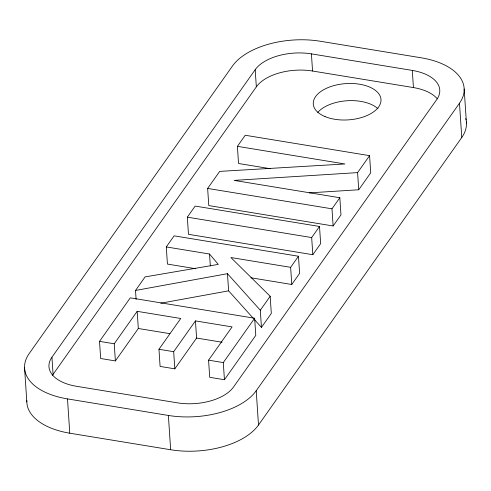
<?xml version="1.0" encoding="UTF-8"?>
<svg xmlns="http://www.w3.org/2000/svg" width="491" height="491" viewBox="0 0 491 491"><rect width="100%" height="100%" fill="white"/><g stroke="black" fill="none" stroke-linecap="round" stroke-linejoin="round"><path stroke-width="0.74" d="M51.936 357.215L255.197 69.697A43.429 23.267 -3.8 0 1 311.417 53.875L412.299 70.422A43.429 23.267 -3.8 0 1 436.787 99.483L233.526 387A43.429 23.267 -3.8 0 1 177.306 402.823L76.424 386.276A43.429 23.267 -3.8 0 1 51.936 357.215L53.077 374.369A43.429 23.267 -3.8 0 0 52.298 375.547M53.077 374.369L256.339 86.846A43.429 23.267 -3.8 0 1 312.552 71.029L413.434 87.576A43.429 23.267 -3.8 0 1 437.321 98.826M99.526 341.362L130.293 297.841L254.645 318.236L255.78 335.384L224.436 379.727L209.718 377.315L208.577 360.161L232.09 326.908L195.443 320.899L173.679 351.691L174.814 368.839L160.097 366.427L158.961 349.273L180.725 318.481L137.173 311.337L114.243 343.774L115.385 360.922L100.667 358.51L99.526 341.362L114.243 343.774M136.111 299.4L135.522 290.451L145.097 276.899L218.292 264.397L209.534 254.025L166.283 246.93L167.425 264.078L195.762 268.73M166.283 246.93L174.121 235.846L298.467 256.241L299.608 273.389L291.771 284.479L250.913 277.777M187.329 217.163L195.166 206.079L319.512 226.474L320.654 243.628L312.816 254.712L188.47 234.317L187.329 217.163L311.675 237.564L319.512 226.474M237.399 146.343L245.23 135.258L369.582 155.653L357.595 172.611L234.103 180.393L339.827 197.738L340.969 214.886L333.131 225.97L208.785 205.576L207.644 188.427L219.692 171.39L344.921 163.982L237.399 146.343L238.534 163.497L270.118 168.677M115.385 360.922L138.315 328.491L137.173 311.337M174.814 368.839L196.584 338.047L195.443 320.899M224.436 379.727L223.295 362.579L254.645 318.236M270.173 296.269L271.308 313.424L261.439 327.38L260.304 310.232L270.173 296.269L230.862 257.523L290.635 267.325L298.467 256.241M333.131 225.97L331.99 208.822L339.827 197.738M309.183 192.883L358.731 189.759L370.717 172.807L369.582 155.653M67.5 398.901L168.382 415.447A67.856 36.359 -3.8 0 0 256.222 390.726L459.484 103.208A67.856 36.359 -3.8 0 0 421.223 57.803L320.341 41.256A67.856 36.359 -3.8 0 0 232.501 65.978L29.239 353.495A67.856 36.359 -3.8 0 0 67.5 398.901L69.777 433.197L170.659 449.744A67.856 36.359 -3.8 0 0 258.499 425.022L461.761 137.505A67.856 36.359 -3.8 0 0 466.358 121.946M135.522 290.451L227.474 273.69L260.304 310.232M160.778 303.205L228.616 290.838L253.362 318.383M207.644 188.427L331.99 208.822M138.315 328.491L169.849 333.659M196.584 338.047L222.012 342.215M158.961 349.273L173.679 351.691M208.577 360.161L223.295 362.579M254.369 319.512L261.439 327.38M464.173 89L466.45 123.302M459.484 103.208L461.761 137.505M412.299 70.422L413.434 87.576M357.595 172.611L358.731 189.759M311.417 53.875L312.552 71.029M311.675 237.564L312.816 254.712M290.635 267.325L291.771 284.479M255.197 69.697L256.339 86.846M256.222 390.726L258.499 425.022M227.474 273.69L228.616 290.838M209.534 254.025L210.326 265.956M168.382 415.447L170.659 449.744M24.55 367.698L26.827 402M69.777 433.197A67.856 36.359 -3.8 0 1 26.827 400.638M465.707 118.589A67.856 36.359 -3.8 0 1 466.039 119.921M317.751 112.433A33.928 18.179 -3.8 0 1 347.395 100.729A33.928 18.179 -3.8 0 1 377.99 108.75M325.036 116.588A33.928 18.179 -3.8 0 0 380.415 103.552A33.928 18.179 -3.8 0 0 335.942 85.084A33.928 18.179 -3.8 0 0 325.036 116.588"/></g></svg>
